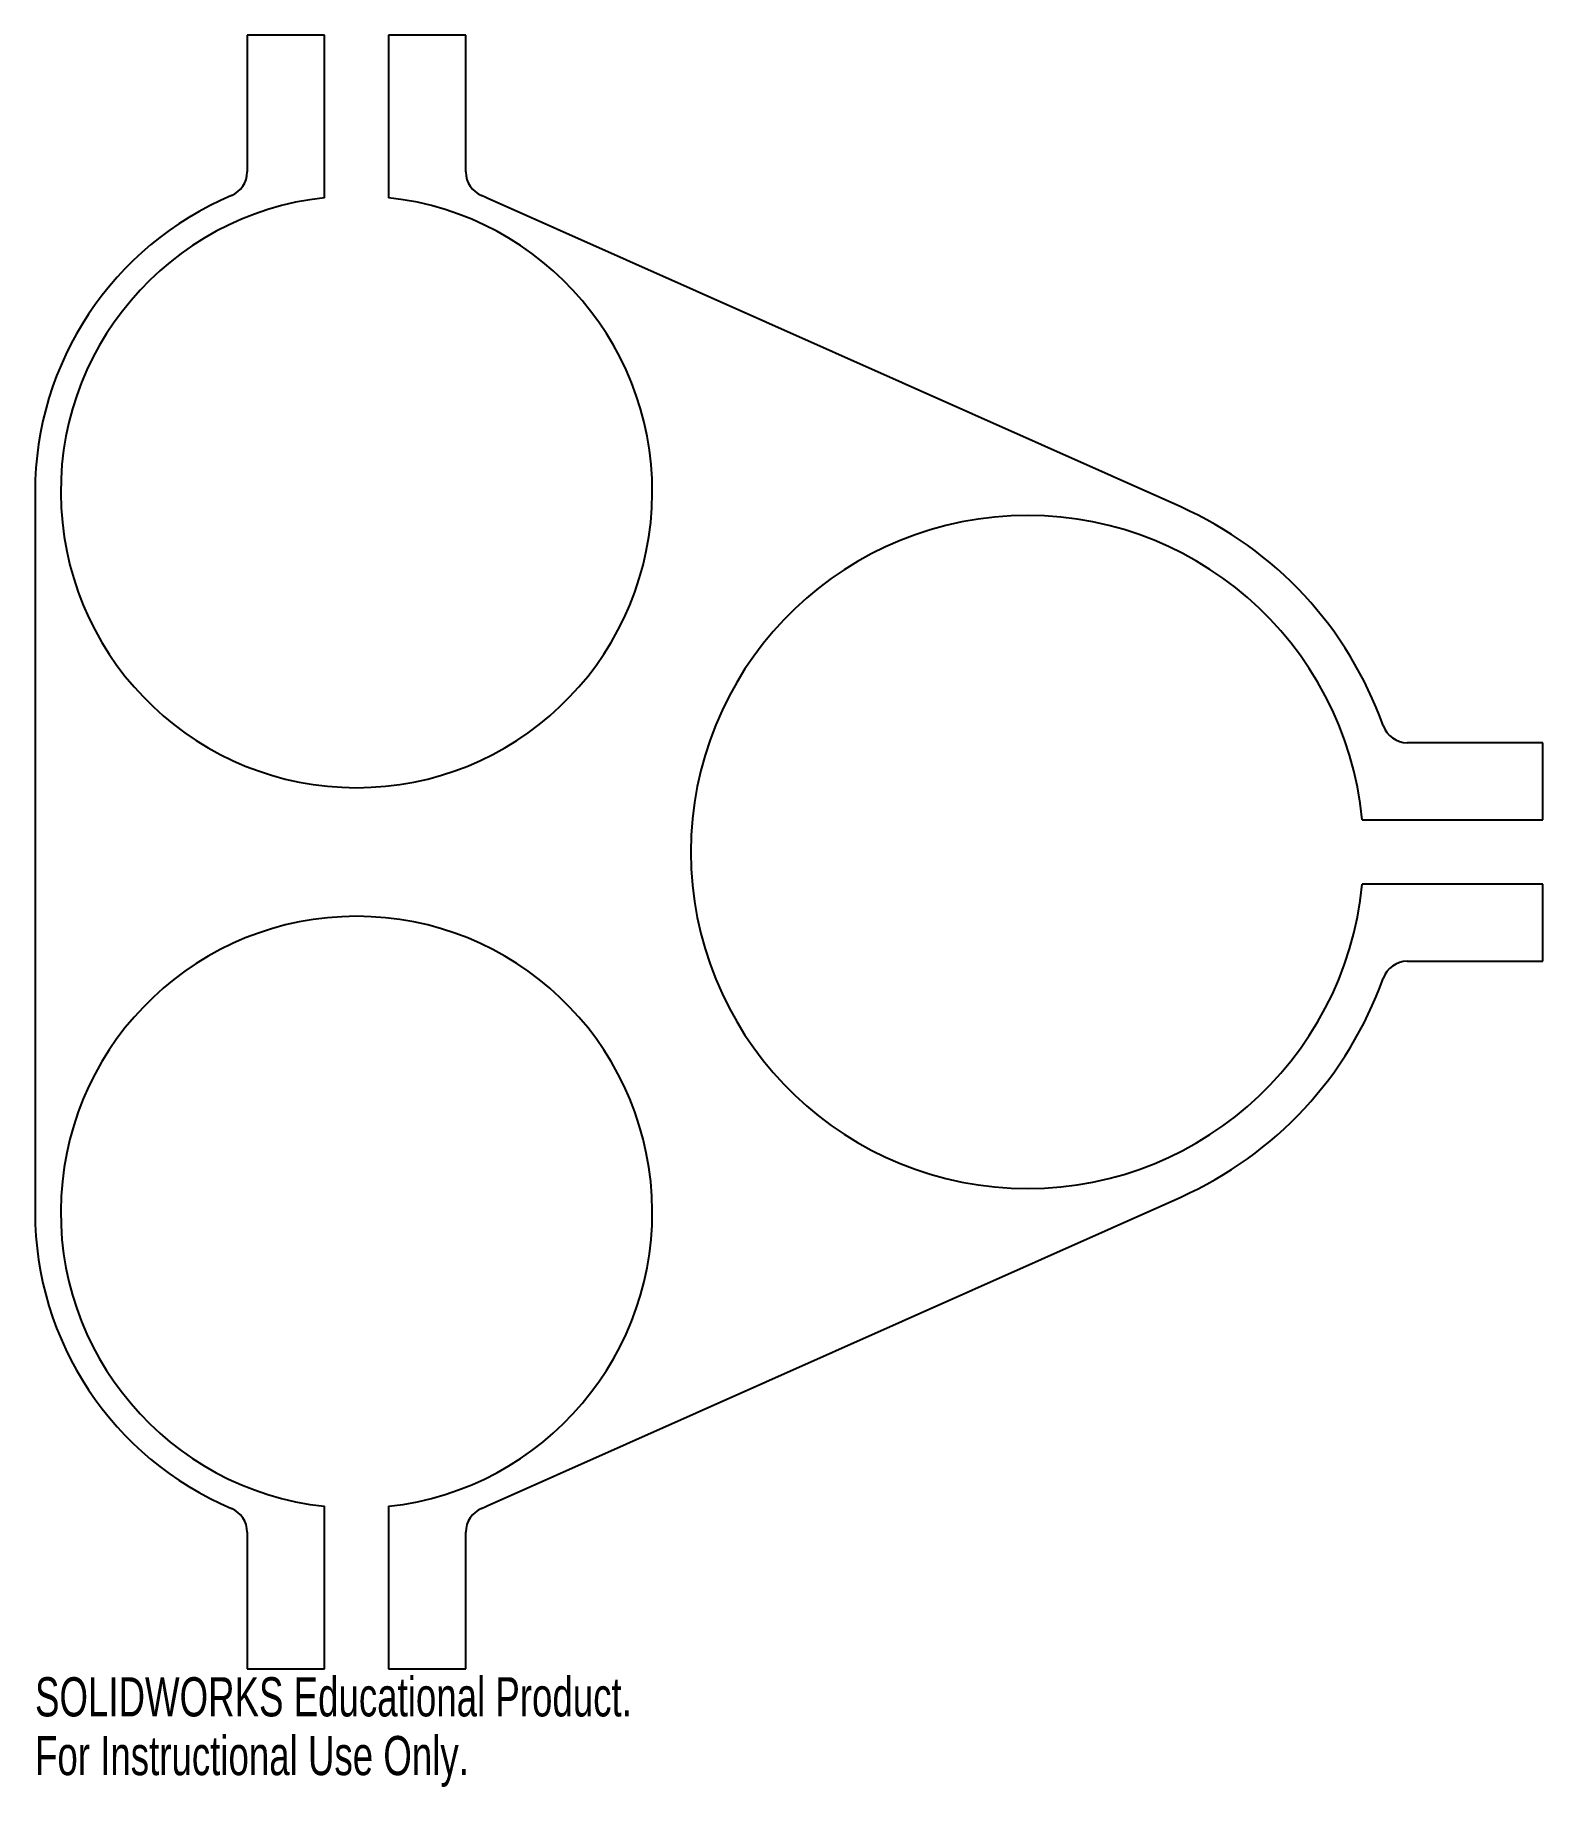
# Model space of a CAD drawing. Header units: inches. Extents: x -1.56 to 5.77, y -2.79 to 5.72.
import ezdxf

# ---------------------------------------------------------------- set-up
doc = ezdxf.new("R2010")
doc.units = ezdxf.units.IN
doc.header["$MEASUREMENT"] = 0
doc.styles.add('SLDTEXTSTYLE0', font='TXT', dxfattribs={"width": 0.7})

msp = doc.modelspace()

# ---------------------------------------------------------------- linework, layer by layer
at = {"color": 7, "linetype": 'Continuous', "lineweight": 25}
for p, q in [((-0.1562, 5.7194), (-0.5312, 5.7194)), ((-0.5312, 5.7194), (-0.5312, 5.0547)), ((-0.1562, 4.929), (-0.1562, 5.7194)), ((0.5312, 5.7194), (0.1562, 5.7194)), ((0.1562, 5.7194), (0.1562, 4.929)), ((0.5312, 5.0547), (0.5312, 5.7194)), ((4.0065, 3.4263), (0.6356, 4.9274)), ((-1.5625, 3.5), (-1.5625, 0)), ((5.7664, 2.2812), (5.1069, 2.2812)), ((5.7664, 1.9062), (5.7664, 2.2812)), ((4.8875, 1.9062), (5.7664, 1.9062)), ((5.7664, 1.5938), (4.8875, 1.5938)), ((5.7664, 1.2188), (5.7664, 1.5938)), ((5.1069, 1.2188), (5.7664, 1.2188)), ((0.6356, -1.4274), (4.0065, 0.0737)), ((-0.1562, -2.2194), (-0.1562, -1.429)), ((0.1562, -1.429), (0.1562, -2.2194)), ((-0.5312, -1.5547), (-0.5312, -2.2194)), ((0.5312, -2.2194), (0.5312, -1.5547)), ((-0.5312, -2.2194), (-0.1562, -2.2194)), ((0.1562, -2.2194), (0.5312, -2.2194))]:
    msp.add_line(p, q, dxfattribs=at)
for centre, radius, start, end in [((-0.6562, 5.0547), 0.125, 292.88538, 0), ((0.6562, 5.0547), 0.125, 180, 247.11462), ((0, 3.5), 1.5625, 112.88538, 180), ((0, 3.5), 1.5625, 65.99613, 67.11462), ((0, 3.5), 1.4375, 96.24013, 83.75987), ((3.26, 1.75), 1.835, 19.56168, 65.99613), ((3.26, 1.75), 1.635, 5.48388, 354.51612), ((5.1069, 2.4062), 0.125, 199.56168, 270), ((0, 0), 1.4375, 276.24013, 263.75987), ((5.1069, 1.0938), 0.125, 90, 160.43832), ((3.26, 1.75), 1.835, 294.00387, 340.43832), ((0, 0), 1.5625, 180, 247.11462), ((-0.6562, -1.5547), 0.125, 0, 67.11462), ((0.6562, -1.5547), 0.125, 112.88538, 180), ((0, 0), 1.5625, 292.88538, 294.00387)]:
    msp.add_arc(centre, radius, start, end, dxfattribs=at)

# ---------------------------------------------------------------- texts
at = {"color": 7, "linetype": 'Continuous', "char_height": 0.1903, "attachment_point": 1, "style": 'SLDTEXTSTYLE0'}
for s, insert in [('SOLIDWORKS Educational Product.', (-1.5625, -2.2596)), ('For Instructional Use Only.', (-1.5625, -2.545))]:
    msp.add_mtext(s, dxfattribs=dict(at, insert=insert))

doc.saveas('drawing.dxf')
